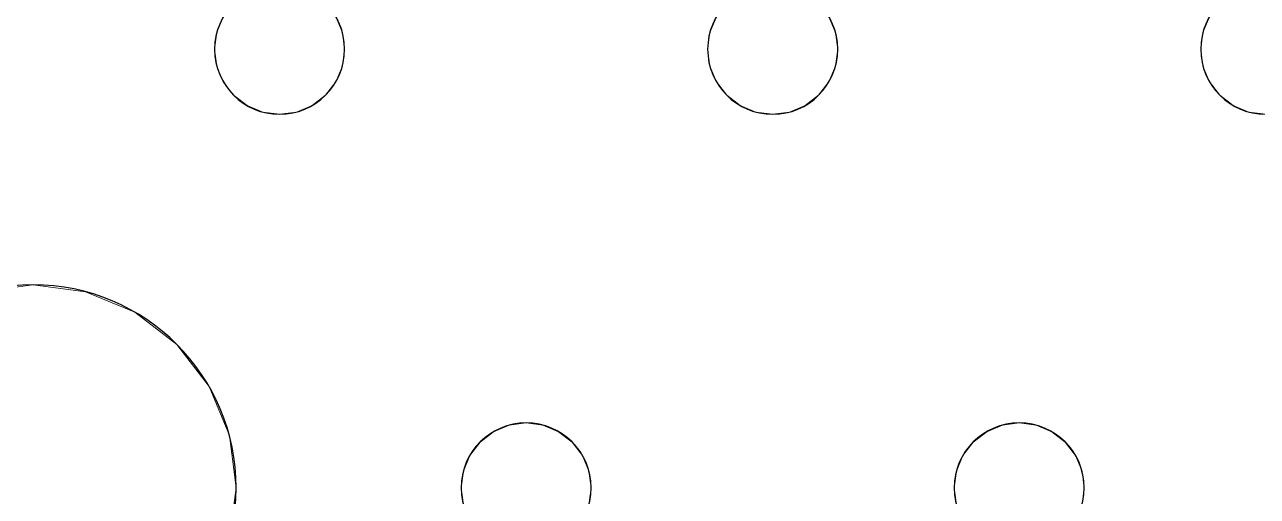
# Model space of a CAD drawing. Header units: millimetres. Extents: x -1 to 1601, y -701 to 1.
# Drawn here: x 415.2 to 491, y -233.5 to -204.5 of the extents above; entities that cross this region are included whole.
import ezdxf

# ---------------------------------------------------------------- set-up
doc = ezdxf.new("R2010")
doc.units = ezdxf.units.MM
doc.layers.add('IQ_200_3D', color=1, linetype='Continuous')
doc.layers.add('IQ_204_2D', color=7, linetype='Continuous')

msp = doc.modelspace()

# ---------------------------------------------------------------- linework, layer by layer
at = {"layer": 'IQ_200_3D', "lineweight": 18}
for points, invisible_edges in [([(122.762, -68.034, 850), (1477.238, -68.034, 850), (1477.238, -397.966, 850), (122.762, -397.966, 850)], 10), ([(122.762, -68.034, 860), (122.762, -397.966, 860), (1477.238, -397.966, 860), (1477.238, -68.034, 860)], 5), ([(404.413, -204.965, 888), (404.013, -204, 888), (427.418, -204, 888), (427.019, -204.965, 888)], 10), ([(404.413, -204.965, 890), (427.019, -204.965, 890), (427.418, -204, 890), (404.013, -204, 890)], 5), ([(427.418, -204, 890), (427.019, -204.965, 890), (427.019, -204.965, 888), (427.418, -204, 888)], 10), ([(434.746, -204.965, 890), (434.347, -204, 890), (434.347, -204, 888), (434.746, -204.965, 888)], 10), ([(434.746, -204.965, 888), (434.347, -204, 888), (457.752, -204, 888), (457.352, -204.965, 888)], 10), ([(434.746, -204.965, 890), (457.352, -204.965, 890), (457.752, -204, 890), (434.347, -204, 890)], 5), ([(457.752, -204, 890), (457.352, -204.965, 890), (457.352, -204.965, 888), (457.752, -204, 888)], 10), ([(465.079, -204.965, 890), (464.68, -204, 890), (464.68, -204, 888), (465.079, -204.965, 888)], 10), ([(465.079, -204.965, 888), (464.68, -204, 888), (488.085, -204, 888), (487.685, -204.965, 888)], 10), ([(465.079, -204.965, 890), (487.685, -204.965, 890), (488.085, -204, 890), (464.68, -204, 890)], 5), ([(488.085, -204, 890), (487.685, -204.965, 890), (487.685, -204.965, 888), (488.085, -204, 888)], 10), ([(404.549, -206, 888), (404.413, -204.965, 888), (427.019, -204.965, 888), (426.882, -206, 888)], 10), ([(427.019, -204.965, 890), (404.413, -204.965, 890), (404.549, -206, 890)], 13), ([(404.549, -206, 890), (404.413, -207.035, 890), (426.882, -206, 890), (427.019, -204.965, 890)], 10), ([(427.019, -204.965, 890), (426.882, -206, 890), (426.882, -206, 888), (427.019, -204.965, 888)], 8), ([(434.882, -206, 890), (434.746, -204.965, 890), (434.746, -204.965, 888), (434.882, -206, 888)], 2), ([(434.882, -206, 888), (434.746, -204.965, 888), (457.352, -204.965, 888), (457.216, -206, 888)], 10), ([(434.882, -206, 890), (457.216, -206, 890), (457.352, -204.965, 890), (434.746, -204.965, 890)], 5), ([(457.352, -204.965, 890), (457.216, -206, 890), (457.216, -206, 888), (457.352, -204.965, 888)], 8), ([(465.216, -206, 890), (465.079, -204.965, 890), (465.079, -204.965, 888), (465.216, -206, 888)], 2), ([(487.685, -204.965, 888), (487.549, -206, 888), (465.216, -206, 888), (465.079, -204.965, 888)], 10), ([(487.549, -206, 890), (487.685, -204.965, 890), (465.216, -206, 890), (465.079, -207.035, 890)], 10), ([(465.079, -204.965, 890), (465.216, -206, 890), (487.685, -204.965, 890)], 14), ([(487.685, -204.965, 890), (487.549, -206, 890), (487.549, -206, 888), (487.685, -204.965, 888)], 8), ([(404.413, -207.035, 888), (404.549, -206, 888), (426.882, -206, 888), (427.019, -207.035, 888)], 10), ([(427.019, -207.035, 890), (426.882, -206, 890), (404.413, -207.035, 890), (415.716, -220.5, 890)], 14), ([(426.882, -206, 890), (427.019, -207.035, 890), (427.019, -207.035, 888), (426.882, -206, 888)], 2), ([(434.746, -207.035, 890), (434.347, -208, 890), (457.352, -207.035, 890), (457.216, -206, 890)], 10), ([(434.746, -207.035, 890), (434.882, -206, 890), (434.882, -206, 888), (434.746, -207.035, 888)], 8), ([(434.746, -207.035, 888), (434.882, -206, 888), (457.216, -206, 888), (457.352, -207.035, 888)], 10), ([(457.216, -206, 890), (434.882, -206, 890), (434.746, -207.035, 890)], 13), ([(457.216, -206, 890), (457.352, -207.035, 890), (457.352, -207.035, 888), (457.216, -206, 888)], 2), ([(487.685, -207.035, 890), (487.549, -206, 890), (465.079, -207.035, 890), (464.68, -208, 890)], 10), ([(465.079, -207.035, 890), (465.216, -206, 890), (465.216, -206, 888), (465.079, -207.035, 888)], 8), ([(487.549, -206, 888), (487.685, -207.035, 888), (465.079, -207.035, 888), (465.216, -206, 888)], 10), ([(487.549, -206, 890), (487.685, -207.035, 890), (487.685, -207.035, 888), (487.549, -206, 888)], 2), ([(415.716, -220.5, 888), (404.013, -208, 888), (404.413, -207.035, 888), (427.019, -207.035, 888)], 13), ([(404.413, -207.035, 890), (404.013, -208, 890), (415.716, -220.5, 890)], 14), ([(415.716, -220.5, 888), (427.019, -207.035, 888), (427.418, -208, 888), (418.951, -220.926, 888)], 5), ([(427.418, -208, 890), (427.019, -207.035, 890), (415.716, -220.5, 890), (418.951, -220.926, 890)], 10), ([(427.019, -207.035, 890), (427.418, -208, 890), (427.418, -208, 888), (427.019, -207.035, 888)], 10), ([(434.347, -208, 890), (434.746, -207.035, 890), (434.746, -207.035, 888), (434.347, -208, 888)], 10), ([(434.347, -208, 888), (434.746, -207.035, 888), (457.352, -207.035, 888), (457.752, -208, 888)], 10), ([(457.752, -208, 890), (457.352, -207.035, 890), (434.347, -208, 890)], 14), ([(457.352, -207.035, 890), (457.752, -208, 890), (457.752, -208, 888), (457.352, -207.035, 888)], 10), ([(464.68, -208, 890), (465.079, -207.035, 890), (465.079, -207.035, 888), (464.68, -208, 888)], 10), ([(464.68, -208, 888), (465.079, -207.035, 888), (487.685, -207.035, 888), (488.085, -208, 888)], 10), ([(488.085, -208, 890), (487.685, -207.035, 890), (464.68, -208, 890), (476.382, -229, 890)], 14), ([(487.685, -207.035, 890), (488.085, -208, 890), (488.085, -208, 888), (487.685, -207.035, 888)], 10), ([(412.481, -220.926, 888), (403.378, -208.828, 888), (404.013, -208, 888), (415.716, -220.5, 888)], 5), ([(404.013, -208, 890), (403.378, -208.828, 890), (412.481, -220.926, 890), (415.716, -220.5, 890)], 10), ([(418.951, -220.926, 888), (427.418, -208, 888), (428.054, -208.828, 888), (421.966, -222.175, 888)], 5), ([(418.951, -220.926, 890), (421.966, -222.175, 890), (428.054, -208.828, 890), (427.418, -208, 890)], 10), ([(427.418, -208, 890), (428.054, -208.828, 890), (428.054, -208.828, 888), (427.418, -208, 888)], 10), ([(433.711, -208.828, 890), (434.347, -208, 890), (434.347, -208, 888), (433.711, -208.828, 888)], 10), ([(446.049, -229, 888), (433.711, -208.828, 888), (434.347, -208, 888), (457.752, -208, 888)], 13), ([(446.049, -229, 890), (434.347, -208, 890), (433.711, -208.828, 890), (445.014, -229.136, 890)], 5), ([(446.049, -229, 890), (458.387, -208.828, 890), (457.752, -208, 890), (434.347, -208, 890)], 13), ([(446.049, -229, 888), (457.752, -208, 888), (458.387, -208.828, 888), (447.084, -229.136, 888)], 5), ([(457.752, -208, 890), (458.387, -208.828, 890), (458.387, -208.828, 888), (457.752, -208, 888)], 10), ([(464.044, -208.828, 890), (464.68, -208, 890), (464.68, -208, 888), (464.044, -208.828, 888)], 10), ([(476.382, -229, 888), (464.044, -208.828, 888), (464.68, -208, 888), (488.085, -208, 888)], 13), ([(464.044, -208.828, 890), (476.382, -229, 890), (464.68, -208, 890)], 3), ([(488.721, -208.828, 888), (477.418, -229.136, 888), (476.382, -229, 888), (488.085, -208, 888)], 5), ([(488.721, -208.828, 890), (488.085, -208, 890), (476.382, -229, 890)], 14), ([(488.085, -208, 890), (488.721, -208.828, 890), (488.721, -208.828, 888), (488.085, -208, 888)], 10), ([(428.054, -208.828, 888), (428.882, -209.464, 888), (421.966, -222.175, 888)], 14), ([(428.054, -208.828, 890), (421.966, -222.175, 890), (428.882, -209.464, 890)], 3), ([(428.054, -208.828, 890), (428.882, -209.464, 890), (428.882, -209.464, 888), (428.054, -208.828, 888)], 10), ([(432.882, -209.464, 890), (433.711, -208.828, 890), (433.711, -208.828, 888), (432.882, -209.464, 888)], 10), ([(432.882, -209.464, 888), (433.711, -208.828, 888), (445.014, -229.136, 888), (444.049, -229.536, 888)], 10), ([(432.882, -209.464, 890), (445.014, -229.136, 890), (433.711, -208.828, 890)], 3), ([(433.711, -208.828, 888), (446.049, -229, 888), (445.014, -229.136, 888)], 13), ([(446.049, -229, 890), (447.084, -229.136, 890), (458.387, -208.828, 890)], 14), ([(447.084, -229.136, 888), (458.387, -208.828, 888), (459.216, -209.464, 888)], 13), ([(447.084, -229.136, 890), (448.049, -229.536, 890), (459.216, -209.464, 890), (458.387, -208.828, 890)], 10), ([(458.387, -208.828, 890), (459.216, -209.464, 890), (459.216, -209.464, 888), (458.387, -208.828, 888)], 10), ([(463.216, -209.464, 890), (464.044, -208.828, 890), (464.044, -208.828, 888), (463.216, -209.464, 888)], 10), ([(475.347, -229.136, 888), (463.216, -209.464, 888), (464.044, -208.828, 888), (476.382, -229, 888)], 5), ([(475.347, -229.136, 890), (476.382, -229, 890), (464.044, -208.828, 890), (463.216, -209.464, 890)], 10), ([(477.418, -229.136, 890), (489.549, -209.464, 890), (488.721, -208.828, 890), (476.382, -229, 890)], 5), ([(477.418, -229.136, 888), (488.721, -208.828, 888), (489.549, -209.464, 888), (478.382, -229.536, 888)], 5), ([(488.721, -208.828, 890), (489.549, -209.464, 890), (489.549, -209.464, 888), (488.721, -208.828, 888)], 10), ([(421.966, -222.175, 888), (428.882, -209.464, 888), (429.847, -209.864, 888)], 13), ([(428.882, -209.464, 890), (421.966, -222.175, 890), (429.847, -209.864, 890)], 3), ([(424.555, -224.161, 888), (421.966, -222.175, 888), (429.847, -209.864, 888), (430.882, -210, 888)], 10), ([(424.555, -224.161, 890), (430.882, -210, 890), (429.847, -209.864, 890), (421.966, -222.175, 890)], 5), ([(431.918, -209.864, 888), (426.541, -226.75, 888), (424.555, -224.161, 888), (430.882, -210, 888)], 5), ([(431.918, -209.864, 890), (430.882, -210, 890), (424.555, -224.161, 890), (426.541, -226.75, 890)], 10), ([(443.221, -230.172, 888), (427.79, -229.765, 888), (426.541, -226.75, 888), (431.918, -209.864, 888)], 13), ([(431.918, -209.864, 890), (426.541, -226.75, 890), (443.221, -230.172, 890), (444.049, -229.536, 890)], 11), ([(428.882, -209.464, 890), (429.847, -209.864, 890), (429.847, -209.864, 888), (428.882, -209.464, 888)], 10), ([(430.882, -210, 888), (429.847, -209.864, 888), (429.847, -209.864, 890), (430.882, -210, 890)], 10), ([(431.918, -209.864, 888), (430.882, -210, 888), (430.882, -210, 890), (431.918, -209.864, 890)], 10), ([(431.918, -209.864, 890), (432.882, -209.464, 890), (432.882, -209.464, 888), (431.918, -209.864, 888)], 10), ([(431.918, -209.864, 888), (432.882, -209.464, 888), (444.049, -229.536, 888), (443.221, -230.172, 888)], 10), ([(432.882, -209.464, 890), (431.918, -209.864, 890), (444.049, -229.536, 890), (445.014, -229.136, 890)], 10), ([(448.049, -229.536, 888), (447.084, -229.136, 888), (459.216, -209.464, 888), (460.18, -209.864, 888)], 10), ([(460.18, -209.864, 890), (459.216, -209.464, 890), (448.049, -229.536, 890), (448.878, -230.172, 890)], 10), ([(460.18, -209.864, 888), (461.216, -210, 888), (448.878, -230.172, 888), (448.049, -229.536, 888)], 10), ([(461.216, -210, 890), (460.18, -209.864, 890), (448.878, -230.172, 890), (449.513, -231, 890)], 10), ([(461.216, -210, 888), (472.918, -231, 888), (449.513, -231, 888), (448.878, -230.172, 888)], 11), ([(472.918, -231, 890), (473.554, -230.172, 890), (461.216, -210, 890), (449.513, -231, 890)], 14), ([(459.216, -209.464, 890), (460.18, -209.864, 890), (460.18, -209.864, 888), (459.216, -209.464, 888)], 10), ([(461.216, -210, 888), (460.18, -209.864, 888), (460.18, -209.864, 890), (461.216, -210, 890)], 10), ([(462.251, -209.864, 888), (461.216, -210, 888), (461.216, -210, 890), (462.251, -209.864, 890)], 10), ([(473.554, -230.172, 888), (461.216, -210, 888), (462.251, -209.864, 888), (474.382, -229.536, 888)], 5), ([(473.554, -230.172, 890), (474.382, -229.536, 890), (462.251, -209.864, 890), (461.216, -210, 890)], 10), ([(472.918, -231, 888), (461.216, -210, 888), (473.554, -230.172, 888)], 3), ([(462.251, -209.864, 890), (463.216, -209.464, 890), (463.216, -209.464, 888), (462.251, -209.864, 888)], 10), ([(474.382, -229.536, 888), (462.251, -209.864, 888), (463.216, -209.464, 888), (475.347, -229.136, 888)], 5), ([(474.382, -229.536, 890), (475.347, -229.136, 890), (463.216, -209.464, 890), (462.251, -209.864, 890)], 10), ([(477.418, -229.136, 890), (478.382, -229.536, 890), (489.549, -209.464, 890)], 14), ([(478.382, -229.536, 888), (489.549, -209.464, 888), (490.514, -209.864, 888), (479.211, -230.172, 888)], 5), ([(490.514, -209.864, 890), (489.549, -209.464, 890), (478.382, -229.536, 890), (479.211, -230.172, 890)], 10), ([(479.211, -230.172, 888), (490.514, -209.864, 888), (491.549, -210, 888), (479.847, -231, 888)], 5), ([(491.549, -210, 890), (490.514, -209.864, 890), (479.211, -230.172, 890), (479.847, -231, 890)], 10), ([(503.252, -231, 888), (502.852, -231.965, 888), (479.847, -231, 888), (491.549, -210, 888)], 14), ([(503.252, -231, 890), (503.887, -230.172, 890), (491.549, -210, 890), (479.847, -231, 890)], 14), ([(489.549, -209.464, 890), (490.514, -209.864, 890), (490.514, -209.864, 888), (489.549, -209.464, 888)], 10), ([(491.549, -210, 888), (490.514, -209.864, 888), (490.514, -209.864, 890), (491.549, -210, 890)], 10), ([(412.481, -220.926, 888), (415.716, -220.5, 888), (415.716, -220.5, 890), (412.481, -220.926, 890)], 10), ([(415.716, -220.5, 888), (418.951, -220.926, 888), (418.951, -220.926, 890), (415.716, -220.5, 890)], 10), ([(421.966, -222.175, 890), (418.951, -220.926, 890), (418.951, -220.926, 888), (421.966, -222.175, 888)], 10), ([(424.555, -224.161, 890), (421.966, -222.175, 890), (421.966, -222.175, 888), (424.555, -224.161, 888)], 10), ([(426.541, -226.75, 890), (424.555, -224.161, 890), (424.555, -224.161, 888), (426.541, -226.75, 888)], 10), ([(427.79, -229.765, 890), (426.541, -226.75, 890), (426.541, -226.75, 888), (427.79, -229.765, 888)], 10), ([(427.79, -229.765, 890), (442.585, -231, 890), (443.221, -230.172, 890), (426.541, -226.75, 890)], 5), ([(445.014, -229.136, 888), (446.049, -229, 888), (446.049, -229, 890), (445.014, -229.136, 890)], 10), ([(446.049, -229, 888), (447.084, -229.136, 888), (447.084, -229.136, 890), (446.049, -229, 890)], 10), ([(475.347, -229.136, 888), (476.382, -229, 888), (476.382, -229, 890), (475.347, -229.136, 890)], 10), ([(476.382, -229, 888), (477.418, -229.136, 888), (477.418, -229.136, 890), (476.382, -229, 890)], 10), ([(428.216, -233, 890), (427.79, -229.765, 890), (427.79, -229.765, 888), (428.216, -233, 888)], 2), ([(428.216, -233, 888), (427.79, -229.765, 888), (442.185, -231.965, 888), (442.049, -233, 888)], 10), ([(442.585, -231, 888), (427.79, -229.765, 888), (443.221, -230.172, 888)], 3), ([(427.79, -229.765, 888), (442.585, -231, 888), (442.185, -231.965, 888)], 13), ([(428.216, -233, 890), (442.049, -233, 890), (442.185, -231.965, 890), (427.79, -229.765, 890)], 5), ([(442.185, -231.965, 890), (442.585, -231, 890), (427.79, -229.765, 890)], 14), ([(444.049, -229.536, 890), (443.221, -230.172, 890), (443.221, -230.172, 888), (444.049, -229.536, 888)], 10), ([(445.014, -229.136, 890), (444.049, -229.536, 890), (444.049, -229.536, 888), (445.014, -229.136, 888)], 10), ([(448.049, -229.536, 890), (447.084, -229.136, 890), (447.084, -229.136, 888), (448.049, -229.536, 888)], 10), ([(448.878, -230.172, 890), (448.049, -229.536, 890), (448.049, -229.536, 888), (448.878, -230.172, 888)], 10), ([(474.382, -229.536, 890), (473.554, -230.172, 890), (473.554, -230.172, 888), (474.382, -229.536, 888)], 10), ([(475.347, -229.136, 890), (474.382, -229.536, 890), (474.382, -229.536, 888), (475.347, -229.136, 888)], 10), ([(478.382, -229.536, 890), (477.418, -229.136, 890), (477.418, -229.136, 888), (478.382, -229.536, 888)], 10), ([(479.211, -230.172, 890), (478.382, -229.536, 890), (478.382, -229.536, 888), (479.211, -230.172, 888)], 10), ([(443.221, -230.172, 890), (442.585, -231, 890), (442.585, -231, 888), (443.221, -230.172, 888)], 10), ([(449.513, -231, 890), (448.878, -230.172, 890), (448.878, -230.172, 888), (449.513, -231, 888)], 10), ([(473.554, -230.172, 890), (472.918, -231, 890), (472.918, -231, 888), (473.554, -230.172, 888)], 10), ([(479.847, -231, 890), (479.211, -230.172, 890), (479.211, -230.172, 888), (479.847, -231, 888)], 10), ([(442.585, -231, 890), (442.185, -231.965, 890), (442.185, -231.965, 888), (442.585, -231, 888)], 10), ([(449.913, -231.965, 890), (449.513, -231, 890), (449.513, -231, 888), (449.913, -231.965, 888)], 10), ([(472.519, -231.965, 888), (449.913, -231.965, 888), (449.513, -231, 888), (472.918, -231, 888)], 5), ([(472.519, -231.965, 890), (472.918, -231, 890), (449.513, -231, 890), (449.913, -231.965, 890)], 10), ([(472.918, -231, 890), (472.519, -231.965, 890), (472.519, -231.965, 888), (472.918, -231, 888)], 10), ([(480.246, -231.965, 890), (479.847, -231, 890), (479.847, -231, 888), (480.246, -231.965, 888)], 10), ([(479.847, -231, 888), (502.852, -231.965, 888), (480.246, -231.965, 888)], 3), ([(479.847, -231, 890), (480.246, -231.965, 890), (502.852, -231.965, 890), (503.252, -231, 890)], 10), ([(442.185, -231.965, 890), (442.049, -233, 890), (442.049, -233, 888), (442.185, -231.965, 888)], 8), ([(450.049, -233, 890), (449.913, -231.965, 890), (449.913, -231.965, 888), (450.049, -233, 888)], 2), ([(472.382, -233, 888), (450.049, -233, 888), (449.913, -231.965, 888), (472.519, -231.965, 888)], 5), ([(472.382, -233, 890), (472.519, -231.965, 890), (449.913, -231.965, 890), (450.049, -233, 890)], 10), ([(472.519, -231.965, 890), (472.382, -233, 890), (472.382, -233, 888), (472.519, -231.965, 888)], 8), ([(480.382, -233, 890), (480.246, -231.965, 890), (480.246, -231.965, 888), (480.382, -233, 888)], 2), ([(502.716, -233, 888), (480.382, -233, 888), (480.246, -231.965, 888), (502.852, -231.965, 888)], 5), ([(480.246, -231.965, 890), (480.382, -233, 890), (502.716, -233, 890), (502.852, -231.965, 890)], 10), ([(427.79, -236.235, 890), (428.216, -233, 890), (428.216, -233, 888), (427.79, -236.235, 888)], 8), ([(442.185, -234.035, 888), (427.79, -236.235, 888), (428.216, -233, 888), (442.049, -233, 888)], 5), ([(442.185, -234.035, 890), (442.049, -233, 890), (428.216, -233, 890), (427.79, -236.235, 890)], 10), ([(442.049, -233, 890), (442.185, -234.035, 890), (442.185, -234.035, 888), (442.049, -233, 888)], 2), ([(449.913, -234.035, 890), (450.049, -233, 890), (450.049, -233, 888), (449.913, -234.035, 888)], 8), ([(449.913, -234.035, 888), (450.049, -233, 888), (472.382, -233, 888), (472.519, -234.035, 888)], 10), ([(449.913, -234.035, 890), (472.519, -234.035, 890), (472.382, -233, 890), (450.049, -233, 890)], 5), ([(472.382, -233, 890), (472.519, -234.035, 890), (472.519, -234.035, 888), (472.382, -233, 888)], 2), ([(480.246, -234.035, 890), (480.382, -233, 890), (480.382, -233, 888), (480.246, -234.035, 888)], 8), ([(480.246, -234.035, 888), (480.382, -233, 888), (502.716, -233, 888), (502.852, -234.035, 888)], 10), ([(480.246, -234.035, 890), (502.852, -234.035, 890), (502.716, -233, 890), (480.382, -233, 890)], 5)]:
    msp.add_3dface(points, dxfattribs=dict(at, invisible_edges=invisible_edges))
at = {"layer": 'IQ_204_2D'}
for centre, radius, start, end in [((430.882, -206), 4, 0, 180), ((461.216, -206), 4, 0, 180), ((491.549, -206), 4, 0, 180), ((430.882, -206), 4, 180, 0), ((461.216, -206), 4, 180, 360), ((491.549, -206), 4, 180, 0), ((415.716, -233), 12.5, 0, 180), ((446.049, -233), 4, 0, 180), ((476.382, -233), 4, 0, 180), ((415.716, -233), 12.5, 180, 0), ((446.049, -233), 4, 180, 0), ((476.382, -233), 4, 180, 360)]:
    msp.add_arc(centre, radius, start, end, dxfattribs=at)

# ---------------------------------------------------------------- meshes
at = {"layer": 'IQ_200_3D', "lineweight": 18}
mesh = msp.add_polyface(dxfattribs=at)
corners = [(1600, 0, 850), (1600, -700, 850), (0, -700, 850), (0, 0, 850), (1210.5, -594, 850), (1211.556, -602.023, 850), (1214.653, -609.5, 850), (1219.58, -615.92, 850), (1226, -620.847, 850), (1233.477, -623.944, 850), (1241.5, -625, 850), (1459.5, -625, 850), (1467.523, -623.944, 850), (1475, -620.847, 850), (1481.42, -615.92, 850), (1486.347, -609.5, 850), (1489.444, -602.023, 850), (1490.5, -594, 850), (1490.5, -476, 850), (1489.444, -467.977, 850), (1486.347, -460.5, 850), (1481.42, -454.08, 850), (1475, -449.153, 850), (1467.523, -446.056, 850), (1459.5, -445, 850), (1241.5, -445, 850), (1233.477, -446.056, 850), (1226, -449.153, 850), (1219.58, -454.08, 850), (1214.653, -460.5, 850), (1211.556, -467.977, 850), (1210.5, -476, 850), (1477.5, -68.034, 850), (122.5, -68.034, 850), (110.412, -69.625, 850), (99.148, -74.291, 850), (89.475, -81.713, 850), (82.053, -91.386, 850), (77.388, -102.65, 850), (75.796, -114.738, 850), (75.796, -351.262, 850), (77.388, -363.35, 850), (82.053, -374.614, 850), (89.475, -384.287, 850), (99.148, -391.709, 850), (110.412, -396.375, 850), (122.5, -397.966, 850), (1477.5, -397.966, 850), (1489.588, -396.375, 850), (1500.852, -391.709, 850), (1510.525, -384.287, 850), (1517.947, -374.614, 850), (1522.612, -363.35, 850), (1524.204, -351.262, 850), (1524.204, -114.738, 850), (1522.612, -102.65, 850), (1517.947, -91.386, 850), (1510.525, -81.713, 850), (1500.852, -74.291, 850), (1489.588, -69.625, 850)]
mesh.append_faces([[corners[k] for k in face] for face in [(37, 3, 36), (35, 3, 34), (4, 46, 31), (31, 46, 30), (55, 0, 54), (16, 1, 15), (14, 1, 13), (21, 49, 20), (11, 1, 10)]], dxfattribs={"vtx0": -1, "vtx1": -1})
mesh.append_faces([[corners[k] for k in face] for face in [(3, 37, 38), (3, 38, 39), (3, 39, 40, 2), (2, 40, 41), (46, 4, 5), (2, 6, 7), (46, 29, 30), (46, 28, 29), (26, 46, 47, 25), (46, 26, 27), (0, 59, 32, 3), (20, 49, 50, 19), (47, 24, 25), (0, 55, 56), (1, 52, 53), (19, 50, 51, 18), (1, 16, 17)]], dxfattribs={"vtx0": -1, "vtx2": -1})
mesh.append_faces([[corners[k] for k in face] for face in [(2, 45, 46, 5), (1, 17, 18, 51)]], dxfattribs={"vtx0": -1, "vtx2": -1, "vtx3": -1})
mesh.append_faces([[corners[k] for k in face] for face in [(41, 42, 2), (35, 36, 3), (33, 34, 3, 32), (43, 44, 2), (44, 45, 2), (42, 43, 2), (5, 6, 2), (27, 28, 46), (7, 8, 2), (8, 9, 2), (58, 59, 0), (56, 57, 0), (57, 58, 0), (51, 52, 1), (23, 24, 47), (11, 12, 1), (12, 13, 1), (14, 15, 1)]], dxfattribs={"vtx1": -1, "vtx2": -1})
mesh.append_faces([[corners[k] for k in face] for face in [(1, 2, 9, 10), (47, 48, 22, 23), (48, 49, 21, 22), (53, 54, 0, 1)]], dxfattribs={"vtx1": -1, "vtx3": -1})
mesh = msp.add_polyface(dxfattribs=at)
corners = [(1600, -700, 900), (1600, -23, 900), (0, -23, 900), (0, -700, 900), (90, -35.113, 900), (1510, -35.113, 900), (1529.382, -37.665, 900), (1547.443, -45.146, 900), (1562.953, -57.047, 900), (1574.854, -72.557, 900), (1582.335, -90.618, 900), (1584.887, -110, 900), (1584.887, -610, 900), (1582.335, -629.382, 900), (1574.854, -647.443, 900), (1562.953, -662.953, 900), (1547.443, -674.854, 900), (1529.382, -682.335, 900), (1510, -684.887, 900), (90, -684.887, 900), (70.618, -682.335, 900), (52.557, -674.854, 900), (37.047, -662.953, 900), (25.146, -647.443, 900), (17.665, -629.382, 900), (15.113, -610, 900), (15.113, -110, 900), (17.665, -90.618, 900), (25.146, -72.557, 900), (37.047, -57.047, 900), (52.557, -45.146, 900), (70.618, -37.665, 900)]
mesh.append_faces([[corners[k] for k in face] for face in [(9, 1, 8), (14, 0, 13), (31, 2, 30), (28, 2, 27), (21, 3, 20), (23, 3, 22)]], dxfattribs={"vtx0": -1, "vtx1": -1})
mesh.append_faces([[corners[k] for k in face] for face in [(1, 9, 10), (1, 11, 12, 0), (0, 14, 15), (0, 18, 19), (2, 28, 29), (3, 23, 24)]], dxfattribs={"vtx0": -1, "vtx2": -1})
mesh.append_faces([[corners[k] for k in face] for face in [(10, 11, 1), (5, 6, 1), (7, 8, 1), (6, 7, 1), (12, 13, 0), (15, 16, 0), (17, 18, 0), (16, 17, 0), (31, 4, 2), (29, 30, 2), (26, 27, 2), (21, 22, 3), (24, 25, 3)]], dxfattribs={"vtx1": -1, "vtx2": -1})
mesh.append_faces([[corners[k] for k in face] for face in [(4, 5, 1, 2), (25, 26, 2, 3), (19, 20, 3, 0)]], dxfattribs={"vtx1": -1, "vtx3": -1})
mesh = msp.add_polyface(dxfattribs=at)
corners = [(1510, -48.392, 890), (90, -48.392, 890), (66.424, -53.082, 890), (46.437, -66.437, 890), (33.082, -86.424, 890), (28.392, -110, 890), (28.392, -610, 890), (33.082, -633.576, 890), (46.437, -653.563, 890), (66.424, -666.918, 890), (90, -671.608, 890), (1510, -671.608, 890), (1533.576, -666.918, 890), (1553.563, -653.563, 890), (1566.918, -633.576, 890), (1571.608, -610, 890), (1571.608, -110, 890), (1566.918, -86.424, 890), (1553.563, -66.437, 890), (1533.576, -53.082, 890), (122.5, -418.034, 890), (1477.5, -418.034, 890), (1489.656, -419.634, 890), (1500.983, -424.326, 890), (1510.71, -431.79, 890), (1518.174, -441.517, 890), (1522.866, -452.844, 890), (1524.466, -465, 890), (1524.466, -605, 890), (1522.866, -617.156, 890), (1518.174, -628.483, 890), (1510.71, -638.21, 890), (1500.983, -645.674, 890), (1489.656, -650.366, 890), (1477.5, -651.966, 890), (122.5, -651.966, 890), (110.344, -650.366, 890), (99.017, -645.674, 890), (89.29, -638.21, 890), (81.826, -628.483, 890), (77.134, -617.156, 890), (75.534, -605, 890), (75.534, -465, 890), (77.134, -452.844, 890), (81.826, -441.517, 890), (89.29, -431.79, 890), (99.017, -424.326, 890), (110.344, -419.634, 890), (122.5, -68.034, 890), (1477.5, -68.034, 890), (1489.588, -69.625, 890), (1500.852, -74.291, 890), (1510.525, -81.713, 890), (1517.947, -91.386, 890), (1522.612, -102.65, 890), (1524.204, -114.738, 890), (1524.204, -351.262, 890), (1522.612, -363.35, 890), (1517.947, -374.614, 890), (1510.525, -384.287, 890), (1500.852, -391.709, 890), (1489.588, -396.375, 890), (1477.5, -397.966, 890), (122.5, -397.966, 890), (110.412, -396.375, 890), (99.148, -391.709, 890), (89.475, -384.287, 890), (82.053, -374.614, 890), (77.388, -363.35, 890), (75.796, -351.262, 890), (75.796, -114.738, 890), (77.388, -102.65, 890), (82.053, -91.386, 890), (89.475, -81.713, 890), (99.148, -74.291, 890), (110.412, -69.625, 890)]
mesh.append_faces([[corners[k] for k in face] for face in [(65, 47, 64), (75, 1, 74), (71, 5, 70), (73, 2, 72)]], dxfattribs={"vtx0": -1, "vtx1": -1})
mesh.append_faces([[corners[k] for k in face] for face in [(15, 28, 29, 14), (11, 32, 33), (16, 55, 56, 15), (54, 17, 18, 53), (53, 18, 19, 52), (52, 19, 0, 51), (0, 50, 51), (10, 37, 38, 9), (64, 47, 20, 63), (8, 39, 40, 7), (39, 8, 9, 38), (69, 42, 43), (1, 75, 48, 0), (3, 71, 72, 2)]], dxfattribs={"vtx0": -1, "vtx2": -1})
mesh.append_faces([[corners[k] for k in face] for face in [(6, 41, 42, 69)]], dxfattribs={"vtx0": -1, "vtx2": -1, "vtx3": -1})
mesh.append_faces([[corners[k] for k in face] for face in [(11, 33, 34, 35), (71, 3, 4, 5)]], dxfattribs={"vtx0": -1, "vtx3": -1})
mesh.append_faces([[corners[k] for k in face] for face in [(49, 50, 0, 48), (36, 37, 10)]], dxfattribs={"vtx1": -1, "vtx2": -1})
mesh.append_faces([[corners[k] for k in face] for face in [(27, 28, 15, 56)]], dxfattribs={"vtx1": -1, "vtx2": -1, "vtx3": -1})
mesh.append_faces([[corners[k] for k in face] for face in [(13, 14, 29, 30), (12, 13, 30, 31), (26, 27, 56, 57), (31, 32, 11, 12), (24, 25, 58, 59), (21, 22, 61, 62), (22, 23, 60, 61), (23, 24, 59, 60), (25, 26, 57, 58), (54, 55, 16, 17), (20, 21, 62, 63), (35, 36, 10, 11), (45, 46, 66, 67), (46, 47, 65, 66), (6, 7, 40, 41), (43, 44, 68, 69), (44, 45, 67, 68), (73, 74, 1, 2), (69, 70, 5, 6)]], dxfattribs={"vtx1": -1, "vtx3": -1})

doc.saveas('drawing.dxf')
